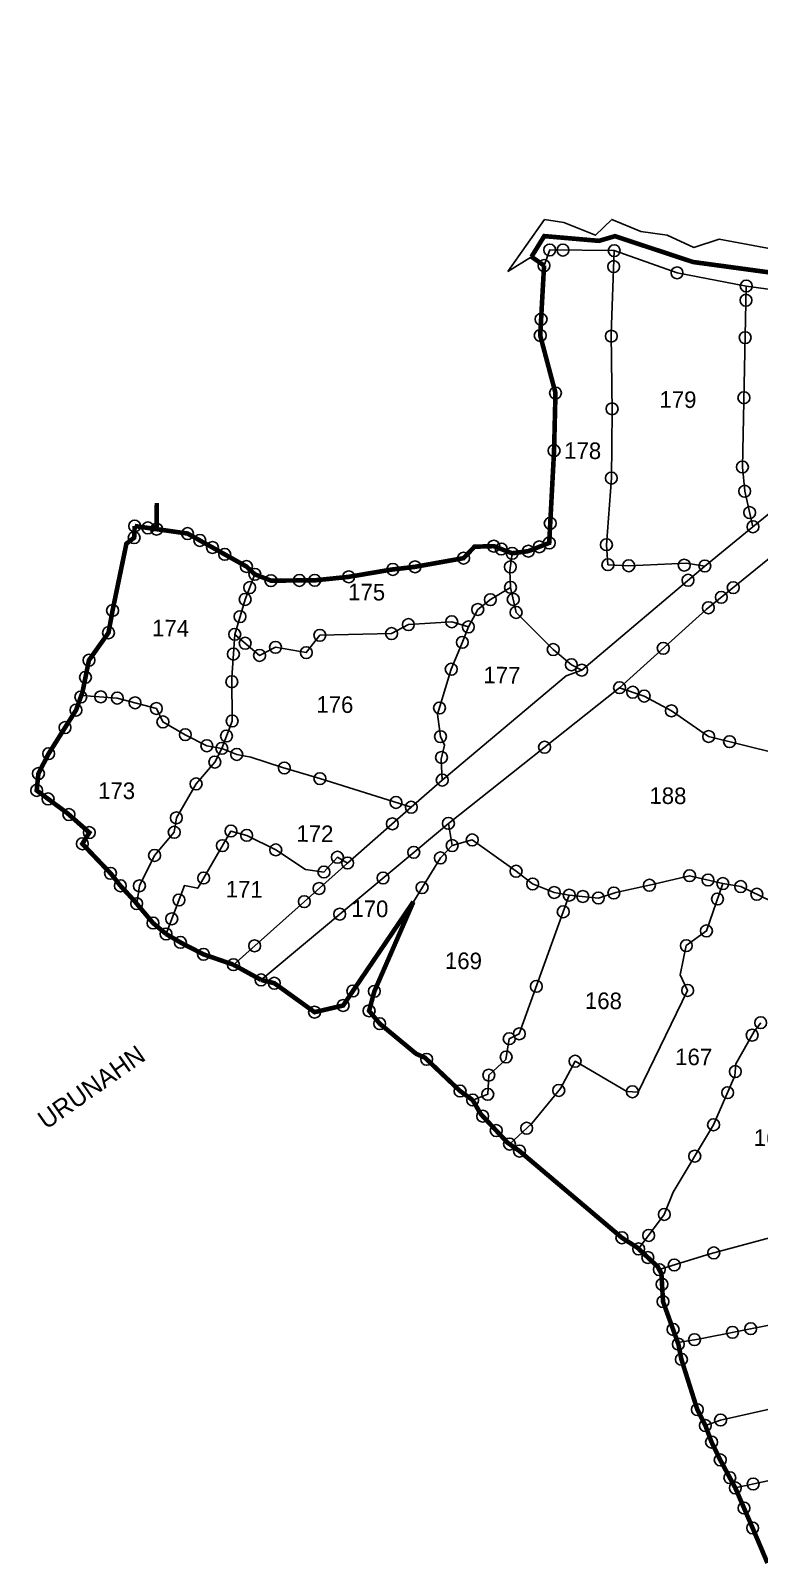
# Model space of a CAD drawing. Header units: metres. Extents: x 285473 to 288670, y 2087030 to 2089981.
# Drawn here: x 285473 to 285883, y 2089006 to 2089869 of the extents above; entities that cross this region are included whole.
import ezdxf
from ezdxf.enums import TextEntityAlignment as Align

# ---------------------------------------------------------------- set-up
doc = ezdxf.new("R2010")
doc.units = ezdxf.units.M
doc.linetypes.add('DASHDOT', pattern=[1, 0.5, -0.25, 0, -0.25])
doc.linetypes.add('DIVIDE', pattern=[1.25, 0.5, -0.25, 0, -0.25, 0, -0.25])
for name, color, linetype in [('OFF', 1, 'Continuous'), ('POLY_PARCEL', 6, 'Continuous'), ('POLY_ROAD', 30, 'Continuous'), ('POLY_WATER', 4, 'Continuous'), ('SYM_STONE', 1, 'Continuous'), ('TEXT_MAPOUT', 7, 'Continuous'), ('TEXT_PARCEL', 7, 'Continuous'), ('V_BOUND_LINE', 7, 'Continuous'), ('V_BOUND_STREAM_LINE', 7, 'DASHDOT'), ('V_DIVIDE_LINE', 7, 'DIVIDE')]:
    doc.layers.add(name, color=color, linetype=linetype)
doc.styles.add('TEXT_MAP', font='')
doc.styles.get('TEXT_MAP').set_extended_font_data('Kruti Dev 050')

# ---------------------------------------------------------------- blocks, each defined once
blk = doc.blocks.new('STONE')
blk.add_circle((0, 0), 0.851)

msp = doc.modelspace()

# ---------------------------------------------------------------- linework, layer by layer
at = {"layer": 'OFF'}
msp.add_lwpolyline([(285754.8, 2089741.45), (285741.51, 2089733.08)], dxfattribs=at)
at = {"layer": 'POLY_PARCEL'}
for points in [[(285797.76, 2089568.27), (285796.95, 2089579.53), (285799.71, 2089617), (285800.12, 2089654.49), (285799.66, 2089698.09), (285801.3, 2089744.89)], [(285875.56, 2089724.97), (285873.41, 2089623.22), (285874.67, 2089609.61), (285879.33, 2089589.63)], [(285743, 2089555.54), (285742.64, 2089564.91), (285743.91, 2089574.71)], [(285599.21, 2089562.89), (285593.78, 2089548.75), (285587.94, 2089529.12)], [(285797.76, 2089568.27), (285809.48, 2089567.67), (285841.86, 2089569.19), (285852.25, 2089567.55)], [(285719.31, 2089533.3), (285724.58, 2089543.08), (285731.67, 2089548.63), (285743, 2089555.54)], [(285743, 2089555.54), (285746.13, 2089541.44), (285767.01, 2089520.58), (285777.23, 2089512.03), (285783.04, 2089508.98)], [(285587.94, 2089529.12), (285586.26, 2089504.77), (285586.46, 2089480.39), (285580.66, 2089464.99)], [(285587.94, 2089529.12), (285601.88, 2089517.25), (285610.84, 2089521.84), (285628.16, 2089518.84), (285635.77, 2089528.59), (285676.12, 2089529.56), (285685.55, 2089534.61), (285709.96, 2089536.21), (285719.31, 2089533.3)], [(285719.31, 2089533.3), (285715.45, 2089523.5), (285709.67, 2089509.5), (285703.34, 2089488.47), (285701.88, 2089484.27), (285703.62, 2089471.6), (285705.91, 2089466.88), (285703.95, 2089458.94), (285704.59, 2089447.17)], [(285501.67, 2089494.78), (285521.88, 2089493.29), (285543.86, 2089487.42), (285547.53, 2089479.88), (285560.11, 2089472.71), (285572.24, 2089466.48), (285580.66, 2089464.99)], [(285943.76, 2089448.42), (285936.92, 2089453.36), (285923.57, 2089455.93), (285912.64, 2089457.27), (285854.41, 2089471.69), (285833.49, 2089486.1), (285818.17, 2089494.38), (285804.31, 2089499.13)], [(285580.66, 2089464.99), (285576.71, 2089457.29), (285566.18, 2089445.01), (285555.1, 2089425.95), (285553.91, 2089417.83), (285542.84, 2089404.79), (285534.32, 2089387.69), (285532.77, 2089377.71)], [(285580.66, 2089464.99), (285589.07, 2089461.61), (285597.03, 2089460.12), (285614.78, 2089454.3), (285635.82, 2089447.97), (285687.2, 2089431.92)], [(285549.28, 2089360.65), (285559.64, 2089387.88), (285567.13, 2089386.39), (285585.78, 2089418.52), (285594.66, 2089416.08), (285610.99, 2089407.93), (285627.75, 2089396.97), (285638.05, 2089395.45), (285645.65, 2089403.8), (285651.4, 2089400.54)], [(285708.09, 2089422.83), (285710.19, 2089410.36)], [(285710.19, 2089410.36), (285703.55, 2089403.4), (285688.39, 2089378.75)], [(285710.19, 2089410.36), (285721.48, 2089413.52), (285746.14, 2089395.9), (285755.45, 2089388.77), (285767.59, 2089383.95), (285776.01, 2089382.45)], [(285776.01, 2089382.45), (285792.41, 2089380.86), (285802.29, 2089384.03), (285821.1, 2089388.04), (285843.67, 2089393.42), (285862.38, 2089388.99)], [(285776.01, 2089382.45), (285772.63, 2089373.11), (285747.95, 2089304.48), (285742.29, 2089301.73), (285740.28, 2089290.03), (285730.81, 2089281.23), (285730.22, 2089270.46), (285721.73, 2089267.24)], [(285862.38, 2089388.99), (285853.18, 2089362.38), (285841.83, 2089354.07), (285838.37, 2089337.7), (285842.59, 2089328.89), (285814.79, 2089271.66), (285808.31, 2089272.13), (285779.31, 2089289.07), (285771.03, 2089273.76), (285755, 2089254.08), (285742.44, 2089242.49)], [(285862.38, 2089388.99), (285872.43, 2089387.31), (285895.01, 2089376.53), (285904.71, 2089373.99)], [(285883.7, 2089310.74), (285880.04, 2089305.78), (285869.7, 2089287.66), (285869.22, 2089280.78), (285857.16, 2089253.36), (285834.49, 2089215.41), (285829.48, 2089202.91), (285815.04, 2089183.53)], [(285826.65, 2089171.89), (285855.19, 2089180.74), (285894.22, 2089191.25), (285915.42, 2089201.15), (285927.25, 2089207.9), (285935.03, 2089215.11)], [(285837.05, 2089130.94), (285848.65, 2089132.82), (285937.64, 2089150.48), (285992.09, 2089162.03), (286006.74, 2089166.33), (286013.21, 2089165.04), (286065.61, 2089174.19), (286076.89, 2089175.63)], [(285852.58, 2089084.21), (285861.12, 2089087.3), (285896.08, 2089095.02), (285931.9, 2089108.4), (285969.64, 2089111.63), (286007.11, 2089126.62), (286051.43, 2089137.88), (286084.1, 2089140.27)], [(285869.4, 2089049.15), (285903.35, 2089056.45), (285939.07, 2089059.7), (285970.78, 2089067.45), (285981, 2089075.44), (285993.2, 2089078.14), (286003.74, 2089078.84), (286017.22, 2089087.2), (286042.43, 2089094.21), (286063.51, 2089093.58), (286066.79, 2089096.78), (286088.58, 2089098.77)]]:
    msp.add_lwpolyline(points, dxfattribs=at)
at = {"layer": 'POLY_ROAD'}
for points in [[(285879.33, 2089589.63), (285918.35, 2089621.45), (285925.47, 2089623.04), (285950.49, 2089641.17)], [(285954.6, 2089620.89), (285912.46, 2089591.27), (285852.98, 2089543.04), (285804.31, 2089499.13)], [(285852.25, 2089567.55), (285879.33, 2089589.63)], [(285783.04, 2089508.98), (285852.25, 2089567.55)], [(285704.59, 2089447.17), (285774.22, 2089505.73), (285783.04, 2089508.98)], [(285804.31, 2089499.13), (285803.57, 2089498.46), (285708.09, 2089422.83)], [(285687.2, 2089431.92), (285704.59, 2089447.17)], [(285651.4, 2089400.54), (285687.2, 2089431.92)], [(285708.09, 2089422.83), (285602.71, 2089334.81)], [(285587.18, 2089343.36), (285651.4, 2089400.54)]]:
    msp.add_lwpolyline(points, dxfattribs=at)
at = {"layer": 'POLY_WATER'}
for points in [[(285741.51, 2089733.08), (285762.11, 2089762.47), (285773.01, 2089760.79), (285790.87, 2089753.58), (285799.94, 2089762.44), (285816.24, 2089755.63), (285831.03, 2089753.52), (285846.17, 2089746.73), (285860.26, 2089751.25), (285909.68, 2089742.13), (285932.22, 2089735.65), (285971.95, 2089730.92), (285986.35, 2089728.42), (286002.32, 2089727.08), (286019.17, 2089734.3), (286013.03, 2089743.72), (286010.84, 2089756.99), (286044.66, 2089783.12), (286051.7, 2089784.21), (286084.27, 2089802.95), (286118.46, 2089801.48), (286138.82, 2089809.05), (286153.7, 2089814.73), (286171.31, 2089820.38)], [(285801.3, 2089744.89), (285765.04, 2089745.29), (285761.86, 2089736.51)], [(285875.56, 2089724.97), (285836.65, 2089732.41), (285801.3, 2089744.89)], [(285953.22, 2089713.19), (285910.22, 2089720.3), (285875.56, 2089724.97)]]:
    msp.add_lwpolyline(points, dxfattribs=at)
at = {"layer": 'V_BOUND_LINE', "const_width": 2.59}
for points in [[(285743.91, 2089574.71), (285753.02, 2089575.91), (285764.75, 2089580.53), (285767.49, 2089632.42), (285768.28, 2089664.85), (285759.69, 2089697.17), (285761.86, 2089736.51)], [(285531.65, 2089590.03), (285531.36, 2089583.5), (285526.99, 2089580.09), (285519.22, 2089542.54), (285516.92, 2089530.02), (285505.93, 2089514.56), (285502.26, 2089496.43), (285501.67, 2089494.78)], [(285531.65, 2089590.03), (285561.37, 2089585.81), (285594.49, 2089567.27), (285599.21, 2089562.89)], [(285599.21, 2089562.89), (285608.26, 2089559.33), (285632.93, 2089559.49), (285652, 2089561.45), (285675.85, 2089565.51), (285689.29, 2089567.09), (285716.61, 2089571.98), (285722.74, 2089578.4), (285733.57, 2089578.72), (285743.91, 2089574.71)], [(285501.67, 2089494.78), (285498.69, 2089486.52), (285483.27, 2089462.03), (285477.52, 2089450.85), (285476.55, 2089441.34), (285493.72, 2089428.61), (285506.15, 2089417.66), (285502.23, 2089411.35), (285518.49, 2089394.3), (285523.61, 2089387.75), (285531.31, 2089379.45), (285532.77, 2089377.71)], [(285532.77, 2089377.71), (285541.99, 2089366.78), (285549.28, 2089360.65)], [(285602.71, 2089334.81), (285610.18, 2089332.95), (285632.81, 2089316.67), (285648.89, 2089320.41), (285654.33, 2089328.54), (285688.39, 2089378.75)], [(285688.39, 2089378.75), (285666.45, 2089328.41), (285663.47, 2089317.4), (285669.45, 2089310.21), (285689.94, 2089293.24), (285694.91, 2089291.04), (285714.66, 2089272.3), (285721.73, 2089267.24)], [(285549.28, 2089360.65), (285558.31, 2089355.36), (285570.37, 2089349.17), (285587.18, 2089343.36)], [(285587.18, 2089343.36), (285602.71, 2089334.81)], [(285721.73, 2089267.24), (285726.28, 2089259.35), (285741.34, 2089243.26), (285742.44, 2089242.49)], [(285742.44, 2089242.49), (285748.06, 2089238.55), (285805.62, 2089189.82), (285814.12, 2089184.39), (285815.04, 2089183.53)], [(285815.04, 2089183.53), (285825.76, 2089173.57), (285826.65, 2089171.89)], [(285826.65, 2089171.89), (285827.86, 2089169.63), (285828.75, 2089153.94), (285837.05, 2089130.94)], [(285837.05, 2089130.94), (285837.4, 2089129.98), (285839.09, 2089121.41), (285848.04, 2089093.17), (285852.58, 2089084.21)], [(285852.58, 2089084.21), (285856.04, 2089074.91), (285860.92, 2089064.88), (285869.4, 2089049.15)], [(285869.4, 2089049.15), (285879.14, 2089026.6), (285887.47, 2089006.91)]]:
    msp.add_lwpolyline(points, dxfattribs=at)
at = {"layer": 'V_BOUND_STREAM_LINE', "ltscale": 10, "const_width": 2.59, "flags": 128}
for points in [[(285754.8, 2089741.45), (285761.95, 2089753.07), (285792.72, 2089750.39), (285801.72, 2089753.02), (285845.62, 2089738.5), (286007.6, 2089716.45), (286023.78, 2089733.42), (286022.87, 2089757.2), (286036.62, 2089766.4), (286098.45, 2089793.1), (286130.04, 2089793.92), (286170.03, 2089812.96), (286205.8, 2089804), (286253.75, 2089802.3), (286257.76, 2089812.78), (286262.76, 2089841.17), (286333.63, 2089867.28), (286387.7, 2089867.14)], [(285761.86, 2089736.51), (285754.8, 2089741.45)]]:
    msp.add_lwpolyline(points, dxfattribs=at)
at = {"layer": 'V_DIVIDE_LINE', "ltscale": 10, "const_width": 2.59, "flags": 128}
msp.add_lwpolyline([(285543.99, 2089588.28), (285544.1, 2089602.9)], dxfattribs=at)

# ---------------------------------------------------------------- block references
at = {"layer": 'SYM_STONE', "xscale": 3.919351147539538, "yscale": 3.919351147539538, "zscale": 3.919351147539538, "rotation": 359.3673879845411}
for p in [(285765.04, 2089745.29), (285772.48, 2089745.2), (285801.3, 2089744.89), (285761.86, 2089736.51), (285800.99, 2089735.94), (285836.65, 2089732.41), (285875.56, 2089724.97), (285875.4, 2089717.01), (285760.19, 2089706.31), (285759.69, 2089697.17), (285799.68, 2089696.79), (285874.95, 2089695.97), (285768.28, 2089664.85), (285800.11, 2089655.93), (285874.23, 2089662.16), (285767.49, 2089632.42), (285873.41, 2089623.22), (285799.71, 2089617), (285874.67, 2089609.61), (285877.47, 2089597.62), (285531.65, 2089590.03), (285539.08, 2089588.98), (285543.99, 2089588.28), (285561.37, 2089585.81), (285765.34, 2089591.56), (285879.33, 2089589.63), (285531.36, 2089583.5), (285568.29, 2089581.93), (285575.42, 2089577.95), (285733.57, 2089578.72), (285737.78, 2089577.08), (285759.19, 2089578.34), (285764.75, 2089580.53), (285796.95, 2089579.53), (285582.32, 2089574.09), (285716.61, 2089571.98), (285743.91, 2089574.71), (285753.02, 2089575.91), (285797.76, 2089568.27), (285809.48, 2089567.67), (285840.69, 2089568.04), (285852.25, 2089567.55), (285594.49, 2089567.27), (285599.21, 2089562.89), (285608.26, 2089559.33), (285624.31, 2089559.44), (285632.93, 2089559.49), (285652, 2089561.45), (285676.81, 2089565.62), (285689.29, 2089567.09), (285742.92, 2089567.05), (285842.83, 2089559.57), (285596.34, 2089555.42), (285743, 2089555.54), (285868.22, 2089555.4), (285519.22, 2089542.54), (285593.78, 2089548.75), (285724.58, 2089543.08), (285731.67, 2089548.63), (285744.51, 2089548.74), (285854.26, 2089544.08), (285861.52, 2089549.97), (285590.9, 2089539.08), (285685.55, 2089534.61), (285709.96, 2089536.21), (285719.31, 2089533.3), (285746.13, 2089541.44), (285516.92, 2089530.02), (285587.94, 2089529.12), (285635.77, 2089528.59), (285676.12, 2089529.56), (285715.9, 2089524.64), (285587.18, 2089518.03), (285593.79, 2089524.14), (285601.88, 2089517.25), (285610.84, 2089521.84), (285628.16, 2089518.84), (285767.01, 2089520.58), (285828.87, 2089521.29), (285505.93, 2089514.56), (285709.67, 2089509.5), (285777.23, 2089512.03), (285783.04, 2089508.98), (285503.98, 2089504.95), (285586.28, 2089502.47), (285804.31, 2089499.13), (285501.36, 2089493.92), (285512.54, 2089493.98), (285521.88, 2089493.29), (285531.85, 2089490.63), (285811.74, 2089496.58), (285818.17, 2089494.38), (285498.69, 2089486.52), (285543.86, 2089487.42), (285703.08, 2089487.72), (285833.49, 2089486.1), (285492.5, 2089476.69), (285547.53, 2089479.88), (285560.11, 2089472.71), (285586.46, 2089480.39), (285572.24, 2089466.48), (285580.66, 2089464.99), (285583.29, 2089471.96), (285703.62, 2089471.6), (285762.16, 2089465.66), (285854.41, 2089471.69), (285866.17, 2089468.78), (285483.27, 2089462.03), (285576.71, 2089457.29), (285589.07, 2089461.61), (285704.18, 2089459.89), (285477.52, 2089450.85), (285615.81, 2089453.99), (285635.82, 2089447.97), (285704.59, 2089447.17), (285476.55, 2089441.34), (285566.18, 2089445.01), (285482.95, 2089436.6), (285678.59, 2089434.61), (285687.2, 2089431.92), (285494.66, 2089427.78), (285555.1, 2089425.95), (285676.54, 2089422.58), (285708.09, 2089422.83), (285506.15, 2089417.66), (285553.91, 2089417.83), (285585.78, 2089418.52), (285594.66, 2089416.08), (285721.48, 2089413.52), (285502.23, 2089411.35), (285542.84, 2089404.79), (285581.01, 2089410.31), (285610.99, 2089407.93), (285645.65, 2089403.8), (285688.59, 2089406.55), (285710.19, 2089410.36), (285638.05, 2089395.45), (285651.4, 2089400.54), (285703.55, 2089403.4), (285746.14, 2089395.9), (285518.05, 2089394.76), (285523.61, 2089387.75), (285534.32, 2089387.69), (285570.43, 2089392.08), (285635.32, 2089386.22), (285671.32, 2089392.12), (285693.27, 2089386.7), (285755.45, 2089388.77), (285821.1, 2089388.04), (285843.67, 2089393.42), (285854.07, 2089390.96), (285862.38, 2089388.99), (285872.43, 2089387.31), (285532.77, 2089377.71), (285556.55, 2089379.75), (285627.03, 2089378.84), (285767.59, 2089383.95), (285776.01, 2089382.45), (285783.66, 2089381.71), (285792.41, 2089380.86), (285801.08, 2089383.64), (285859.38, 2089380.3), (285881.5, 2089382.98), (285552.52, 2089369.15), (285646.96, 2089371.77), (285772.63, 2089373.11), (285541.99, 2089366.78), (285549.28, 2089360.65), (285853.18, 2089362.38), (285557.37, 2089355.91), (285599.11, 2089353.98), (285841.83, 2089354.07), (285570.37, 2089349.17), (285587.18, 2089343.36), (285602.71, 2089334.81), (285610.18, 2089332.95), (285654.33, 2089328.54), (285666.45, 2089328.41), (285757.54, 2089331.16), (285842.59, 2089328.89), (285648.89, 2089320.41), (285663.47, 2089317.4), (285632.81, 2089316.67), (285669.45, 2089310.21), (285883.7, 2089310.74), (285742.29, 2089301.73), (285747.95, 2089304.48), (285878.88, 2089303.74), (285740.53, 2089291.46), (285695.83, 2089290.16), (285779.31, 2089289.07), (285869.39, 2089283.25), (285730.81, 2089281.23), (285714.66, 2089272.3), (285721.73, 2089267.24), (285730.22, 2089270.46), (285770.12, 2089272.64), (285811.55, 2089271.9), (285865.1, 2089271.41), (285727.37, 2089258.19), (285734.96, 2089250.07), (285752.07, 2089251.38), (285857.16, 2089253.36), (285742.44, 2089242.49), (285748.06, 2089238.55), (285846.61, 2089235.7), (285829.48, 2089202.91), (285805.62, 2089189.82), (285820.7, 2089191.13), (285815.04, 2089183.53), (285857.28, 2089181.3), (285820.22, 2089178.72), (285826.65, 2089171.89), (285835.07, 2089174.5), (285828.2, 2089163.63), (285828.75, 2089153.94), (285834.41, 2089138.27), (285867.83, 2089136.63), (285878.07, 2089138.66), (285837.4, 2089129.98), (285846.45, 2089132.47), (285839.09, 2089121.41), (285848.04, 2089093.17), (285852.58, 2089084.21), (285861.12, 2089087.3), (285856.04, 2089074.91), (285860.92, 2089064.88), (285866.31, 2089054.89), (285879.45, 2089051.31), (285869.4, 2089049.15), (285874.3, 2089037.81), (285879.14, 2089026.6)]:
    msp.add_blockref('STONE', p, dxfattribs=at)

# ---------------------------------------------------------------- texts
at = {"layer": 'TEXT_MAPOUT'}
msp.add_text('URUNAHN', height=10.359, rotation=35.07154, dxfattribs=at).set_placement((285481.91, 2089250.39))
at = {"layer": 'TEXT_PARCEL', "style": 'TEXT_MAP'}
for s, p in [('179', (285837.1, 2089656.49)), ('178', (285783.54, 2089627.77)), ('175', (285662.05, 2089548.24)), ('174', (285551.78, 2089527.95)), ('177', (285738.1, 2089501.54)), ('176', (285644.17, 2089485)), ('173', (285521.43, 2089436.56)), ('188', (285831.46, 2089433.73)), ('172', (285632.94, 2089412.39)), ('171', (285593.17, 2089381.1)), ('170', (285663.85, 2089370.16)), ('169', (285716.48, 2089340.89)), ('168', (285795.2, 2089318.41)), ('167', (285845.96, 2089286.83)), ('166', (285890.15, 2089241.37))]:
    msp.add_text(s, height=9.323, rotation=359.36739, dxfattribs=at).set_placement(p, align=Align.CENTER)

doc.saveas('drawing.dxf')
